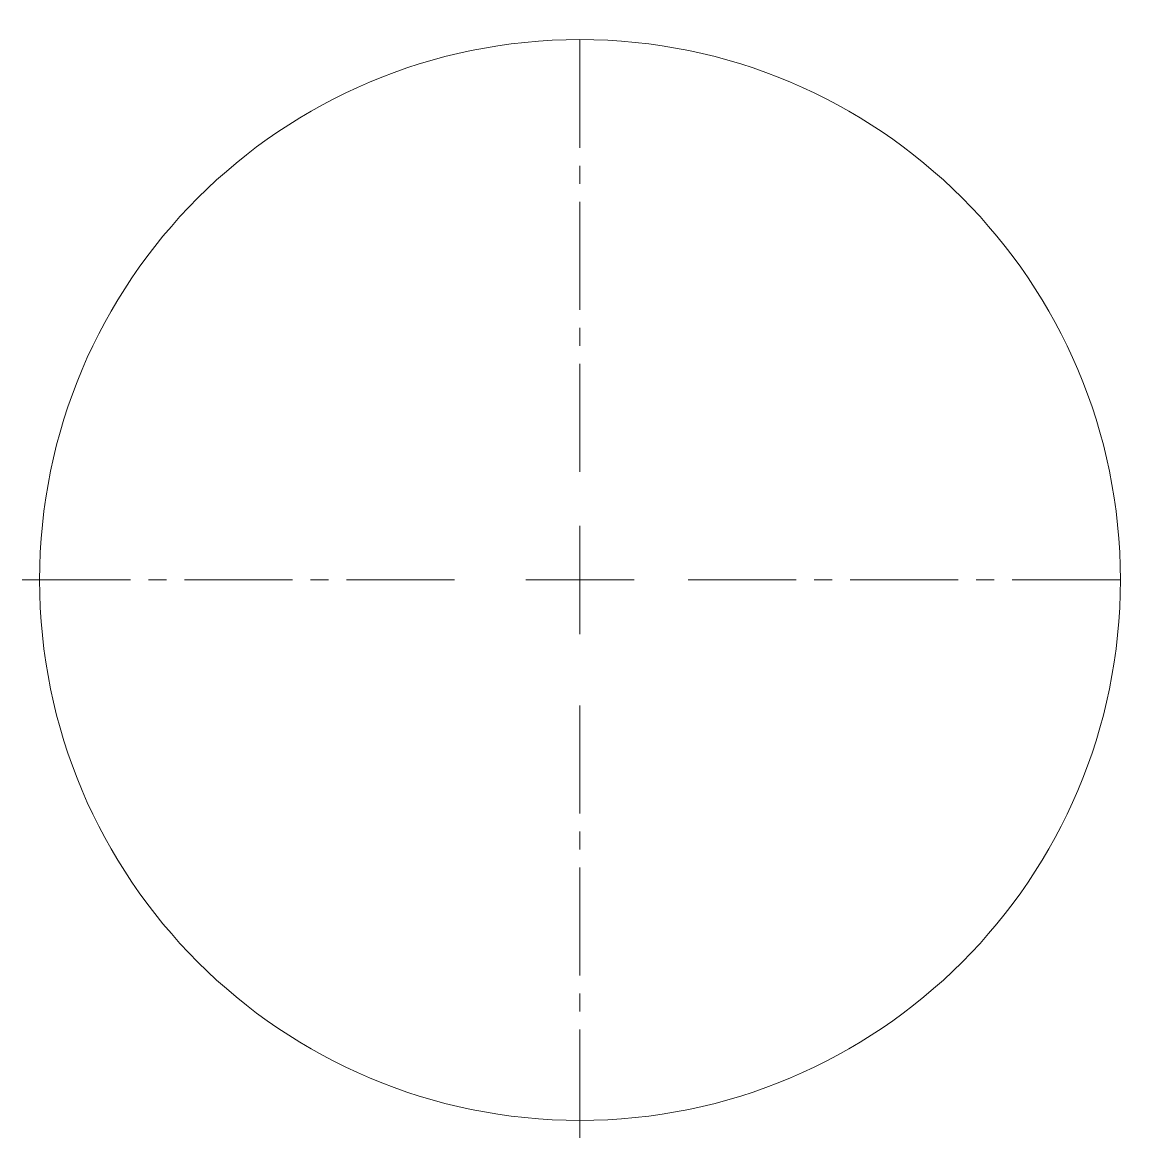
# Model space of a CAD drawing. Header units: inches. Extents: x 551.08 to 558.82, y 259.95 to 267.69.
import ezdxf

# ---------------------------------------------------------------- set-up
doc = ezdxf.new("R2010")
doc.units = ezdxf.units.IN
doc.header["$MEASUREMENT"] = 0
doc.linetypes.add('CENTER2', pattern=[1.125, 0.75, -0.125, 0.125, -0.125])
doc.layers.get('0').update_dxf_attribs({"color": 1, "lineweight": 9})
doc.layers.add('A102-2nd-floorplan-no-dimensions', color=7, linetype='Continuous', lineweight=9)

# ---------------------------------------------------------------- blocks, each defined once
blk = doc.blocks.new('*U0')
at = {"color": 0, "linetype": 'CENTER2', "transparency": 16777216}
for p, q in [((0, 0.75), (0, 3.87)), ((-3.87, 0), (-0.75, 0)), ((0.75, 0), (3.87, 0)), ((0, -3.87), (0, -0.75))]:
    blk.add_line(p, q, dxfattribs=at)
at = {"color": 0, "linetype": 'Continuous', "transparency": 16777216}
for p, q in [((0, -0.375), (0, 0.375)), ((-0.375, 0), (0.375, 0))]:
    blk.add_line(p, q, dxfattribs=at)

msp = doc.modelspace()

# ---------------------------------------------------------------- linework, layer by layer
at = {"layer": 'A102-2nd-floorplan-no-dimensions'}
msp.add_circle((554.9507, 263.8185), 3.75, dxfattribs=at)

# ---------------------------------------------------------------- block references
at = {"linetype": 'CENTER2'}
msp.add_blockref('*U0', (554.9507, 263.8185), dxfattribs=at)

doc.saveas('drawing.dxf')
